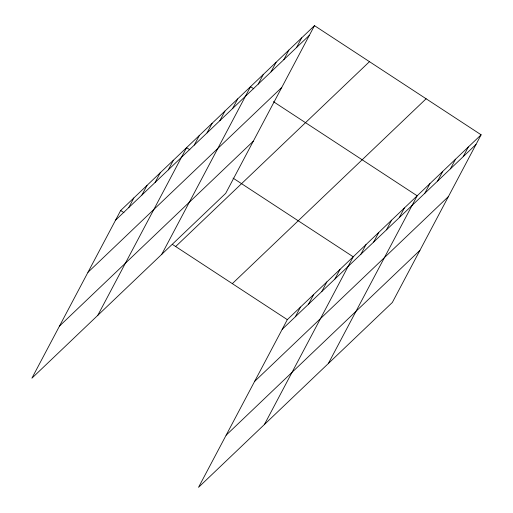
<?xml version="1.0" encoding="UTF-8"?>
<svg xmlns="http://www.w3.org/2000/svg" width="513" height="513" viewBox="0 0 513 513"><rect width="100%" height="100%" fill="white"/><g stroke="black" fill="none" stroke-linecap="round" stroke-linejoin="round"><path stroke-width="0.77" d="M314.482 25.65L120.677 210.51L31.883 378.209L225.688 193.35L314.482 25.65L481.117 134.791L392.323 302.49L198.518 487.35L287.312 319.65L481.117 134.791M128.744 207.592L133.855 197.941M141.928 195.023L147.039 185.373M155.106 182.455L160.216 172.798M168.283 169.88L173.394 160.229M97.778 315.36L186.572 147.661L189.842 149.802M194.254 145.108L199.365 135.458M207.04 132.912L212.151 123.255M219.833 120.709L224.944 111.058M232.626 108.506L237.737 98.855M161.736 254.352L250.524 86.652L253.8 88.8M258.206 84.106L263.316 74.456M270.999 71.903L276.109 62.253M283.792 59.707L288.902 50.05M296.578 47.504L301.689 37.853M295.379 316.733L300.49 307.082M308.557 304.164L313.667 294.507M321.734 291.589L326.845 281.938M334.912 279.021L340.023 269.37M264.413 424.495L353.207 256.795L233.049 178.101M360.883 254.249L365.993 244.598M373.676 242.046L378.786 232.395M386.469 229.85L391.579 220.192M399.255 217.647L404.366 207.996M328.365 363.493L417.159 195.793L273.435 101.664M424.841 193.247L429.952 183.59M437.627 181.044L442.738 171.393M450.42 168.841L455.531 159.19M463.213 156.645L468.324 146.987M115.566 220.167L309.371 35.301M87.954 272.32L281.759 87.46M59.502 326.056L253.307 141.197M175.664 246.529L369.469 61.663M232.325 283.638L426.123 98.772M282.201 329.301L476.006 144.442M254.583 381.46L448.388 196.594M226.13 435.197L419.935 250.331M120.677 210.51L123.954 212.658M172.394 244.387L287.312 319.65"/></g></svg>
